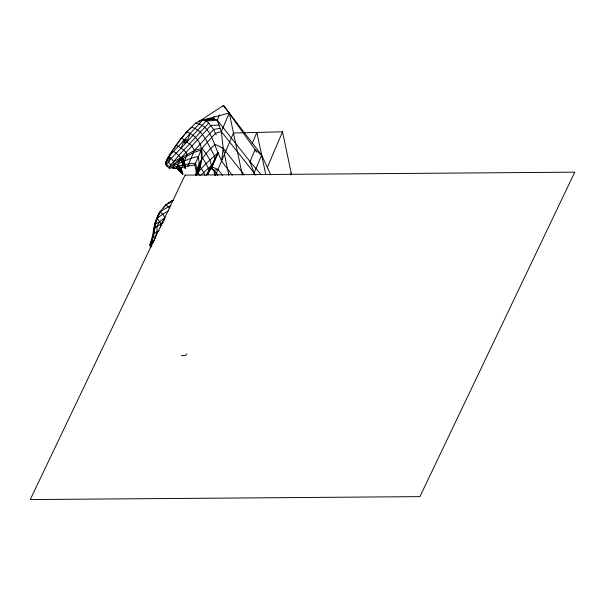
<?xml version="1.0" encoding="UTF-8"?>
<svg xmlns="http://www.w3.org/2000/svg" width="605" height="605" viewBox="0 0 605 605"><rect width="100%" height="100%" fill="white"/><g stroke="black" fill="none" stroke-linecap="round" stroke-linejoin="round"><path stroke-width="0.91" d="M181.024 169.007L181.046 168.099L178.664 165.709M154.041 231.087C155.099 218.76 161.217 205.556 173.083 200.346M166.662 165.967L166.337 164.938L171.336 158.283L186.832 142.137L186.96 139.672L184.23 140.133L168.523 156.748L165.362 163.645L166.662 165.967L169.279 168.235C177.999 166.435 186.537 163.501 195.581 163.229L197.071 169.99L196.073 175.405M219.033 125.106L210.865 125.371L180.774 158.094L176.342 168.5L172.712 167.804L174.127 164.469L173.514 161.595L171.336 158.283L169.982 157.436L166.723 160.431L166.337 164.938L169.945 166.693C179.594 164.31 188.163 157.731 198.387 156.642L199.272 164.817L196.466 175.193M151.689 246.825L149.783 244.98C154.23 234.127 153.269 221.853 160.038 211.69L170.95 205.42M150.085 247.037L151.341 244.08L154.494 239.837L151.091 241.902L150.713 245.562L150.441 243.437C156.287 233.069 153.481 219.585 161.656 210.343M232.275 175.216L221.559 161.021L223.192 148.255L221.347 131.618L217.278 120.183L219.494 114.98M154.109 229.84L153.315 235.405L152.021 239.451M260.884 174.27L249.994 161.565L217.278 120.183L206.048 120.962L186.832 142.137L184.434 142.946L184.858 140.617M158.276 216.333L155.886 221.294L159.395 213.187M195.725 174.694C197.752 162.14 206.033 152.71 215.04 144.406L223.192 148.255L244.223 174.853M154.82 239.028L156.967 231.904L157.081 226.361L159.637 221.551L165.029 217.823L162.722 214.178L160.038 211.69M160.348 227.472L161.111 224.13L164.454 218.745A1.27 0.93 -60.4 0 1 164.961 218.367M168.44 157.633L165.362 163.645L166.337 164.938L166.042 162.042C171.056 150.811 178.785 140.973 186.877 131.814C205.413 139.861 204.747 158.964 196.799 175.193M169.279 168.235L170.602 165.142L168.462 161.739L169.982 157.436L168.523 156.748M179.851 167.933L187.784 166.08L194.432 150.448L191.914 145.918L189.72 143.793L186.832 142.137L190.083 133.592L203.129 119.692L214.919 119.246L213.051 119.442M184.442 160.975L187.285 154.298L186.015 152.316L181.129 148.081L184.23 140.133L190.083 133.592M217.165 154.774L218.012 152.762C213.157 142.062 209.648 124.547 195.355 123.269L185.395 133.576M170.723 153.95L171.903 151.167C175.745 151.719 178.513 155.19 180.774 158.094L194.432 150.448L201.926 148.331L215.456 133.304L221.347 131.618L229.265 113.006L223.555 105.436L199.998 120.811L195.355 123.269M175.616 146.402L176.184 145.064L181.129 148.081M153.496 228.743L155.417 224.236L159.637 221.551L161.906 225.574M153.209 231.942L155.001 227.737L163.418 222.527M181.606 167.645L183.451 163.297M152.589 237.092L154.033 233.712L159.077 230.467M151.386 240.941L152.657 237.962L156.12 235.806M149.783 244.98L151.091 241.902M196.254 171.926L194.848 164.953L201.926 148.331L206.176 153.587L209.897 160.181L211.508 165.377L207.606 174.558L213.3 163.849M196.466 174.482L199.945 166.299L203.719 172.334L204.891 175.367M221.559 161.021L218.012 152.762C210.721 159.637 202.221 166.035 196.905 174.505L201.473 159.644L201.193 150.055L193.57 152.483L179.806 160.363L174.127 164.469L170.602 165.142L178.77 155.508L208.74 123.08L213.58 129.447L216.204 134.938M210.464 169.96L218.012 152.762L210.88 168.976L212.491 165.74M215.44 175.382L233.477 133.002L282.512 131.807L291.58 174.845M252.156 143.506L256.875 132.427L265.716 174.376M250.364 163.32L249.994 161.565L255.091 149.586L223.555 105.436L222.489 106.684M254.259 174.853L254.055 173L261.655 155.137L229.265 113.006L199.998 120.811L199.06 122.119M267.153 167.895L282.512 131.807M290.46 174.762L291.202 173.03M156.945 218.957L154.615 224.281L156.302 220.462M214.457 160.567L218.012 152.762M167.154 159.833L166.042 162.042L167.033 160.249M206.305 175.291L214.873 159.584L214.397 155.84L205.292 138.386L200.414 132.102L194.961 128.351L191.588 127.262L186.877 131.814L180.131 139.808L177.25 144.164M213.769 160.93L215.002 159.833L207.205 174.278L208.801 170.527L208.196 168.182L206.229 163.819L202.297 157.716M168.008 157.95L173.121 150.04M169.347 156.158L170.262 154.683M169.423 203.144L170.754 201.586L173.378 200.3L165.778 204.785L163.358 208.211M186.809 353.789L185.788 355.369L181.394 355.619M176.289 145.616L174.225 148.558M180.131 139.808L181.606 137.758L186.832 142.137M164.469 218.73L164.129 219.297A1.27 0.93 -60.4 0 0 164.235 220.417M214.261 116.319L212.559 118.315L210.805 118.988M194.432 150.448L213.58 129.447L220.19 128.366M200.784 175.178L211.508 165.377M174.127 164.469L180.774 158.094L173.514 161.595M153.496 242.597L151.341 244.08L151.87 245.683M189.153 165.263L187.784 166.08L194.848 164.953M168.863 210.638L162.722 214.178L157.164 218.299L159.637 221.551M170.754 201.586L173.159 200.399M199.998 120.811L203.129 119.692L206.048 120.962L208.74 123.08M183.012 161.928L182.332 162.163L180.146 159.304M222.489 175.405L217.974 169.43L213.822 170.277L210.82 168.129M204.482 119.919L212.559 118.315L217.278 120.183M206.524 120.13L209.322 119.835M171.797 167.887L176.342 168.5M212 166.897L217.974 169.43M178.498 165.944L181.046 168.099L182.793 174.021L176.615 168.114M165.778 204.785L169.952 208.014M166.723 160.431L168.462 161.739M176.123 166.814L179.088 169.438L182.793 174.021L181.319 169.839M177.227 166.178L179.677 168.402L182.793 174.021L179.065 170.345L179.088 169.438L180.487 167.85L182.793 174.021M176.97 168.046L179.625 170.595M211.765 168.175L217.467 174.482M221.347 131.618L255.87 175.117M217.913 175.45L213.822 170.277L214.896 175.382M180.116 159.349L182.332 162.163L185.281 168.16L184.419 161.036L182.597 158.238M197.744 172.538L199.71 175.102M180.056 158.026L182.786 161.611L185.281 168.16L184.321 160.907L182.249 157.792M180.729 157.02L183.648 161.142L185.281 168.16L182.241 162.034L184.419 161.036M256.323 152.105L255.091 149.586L261.655 155.137L270.753 174.785M183.292 162.707L185.281 168.16L184.222 163.138M249.994 161.565L254.055 173M184.064 164.023L185.281 168.16M229.265 113.006L242.333 175.011M223.192 148.255L228.879 175.216M184.23 140.133L184.434 142.946M185.077 175.102L30.25 499.564L419.923 496.629L574.75 172.168L185.077 175.102"/></g></svg>
